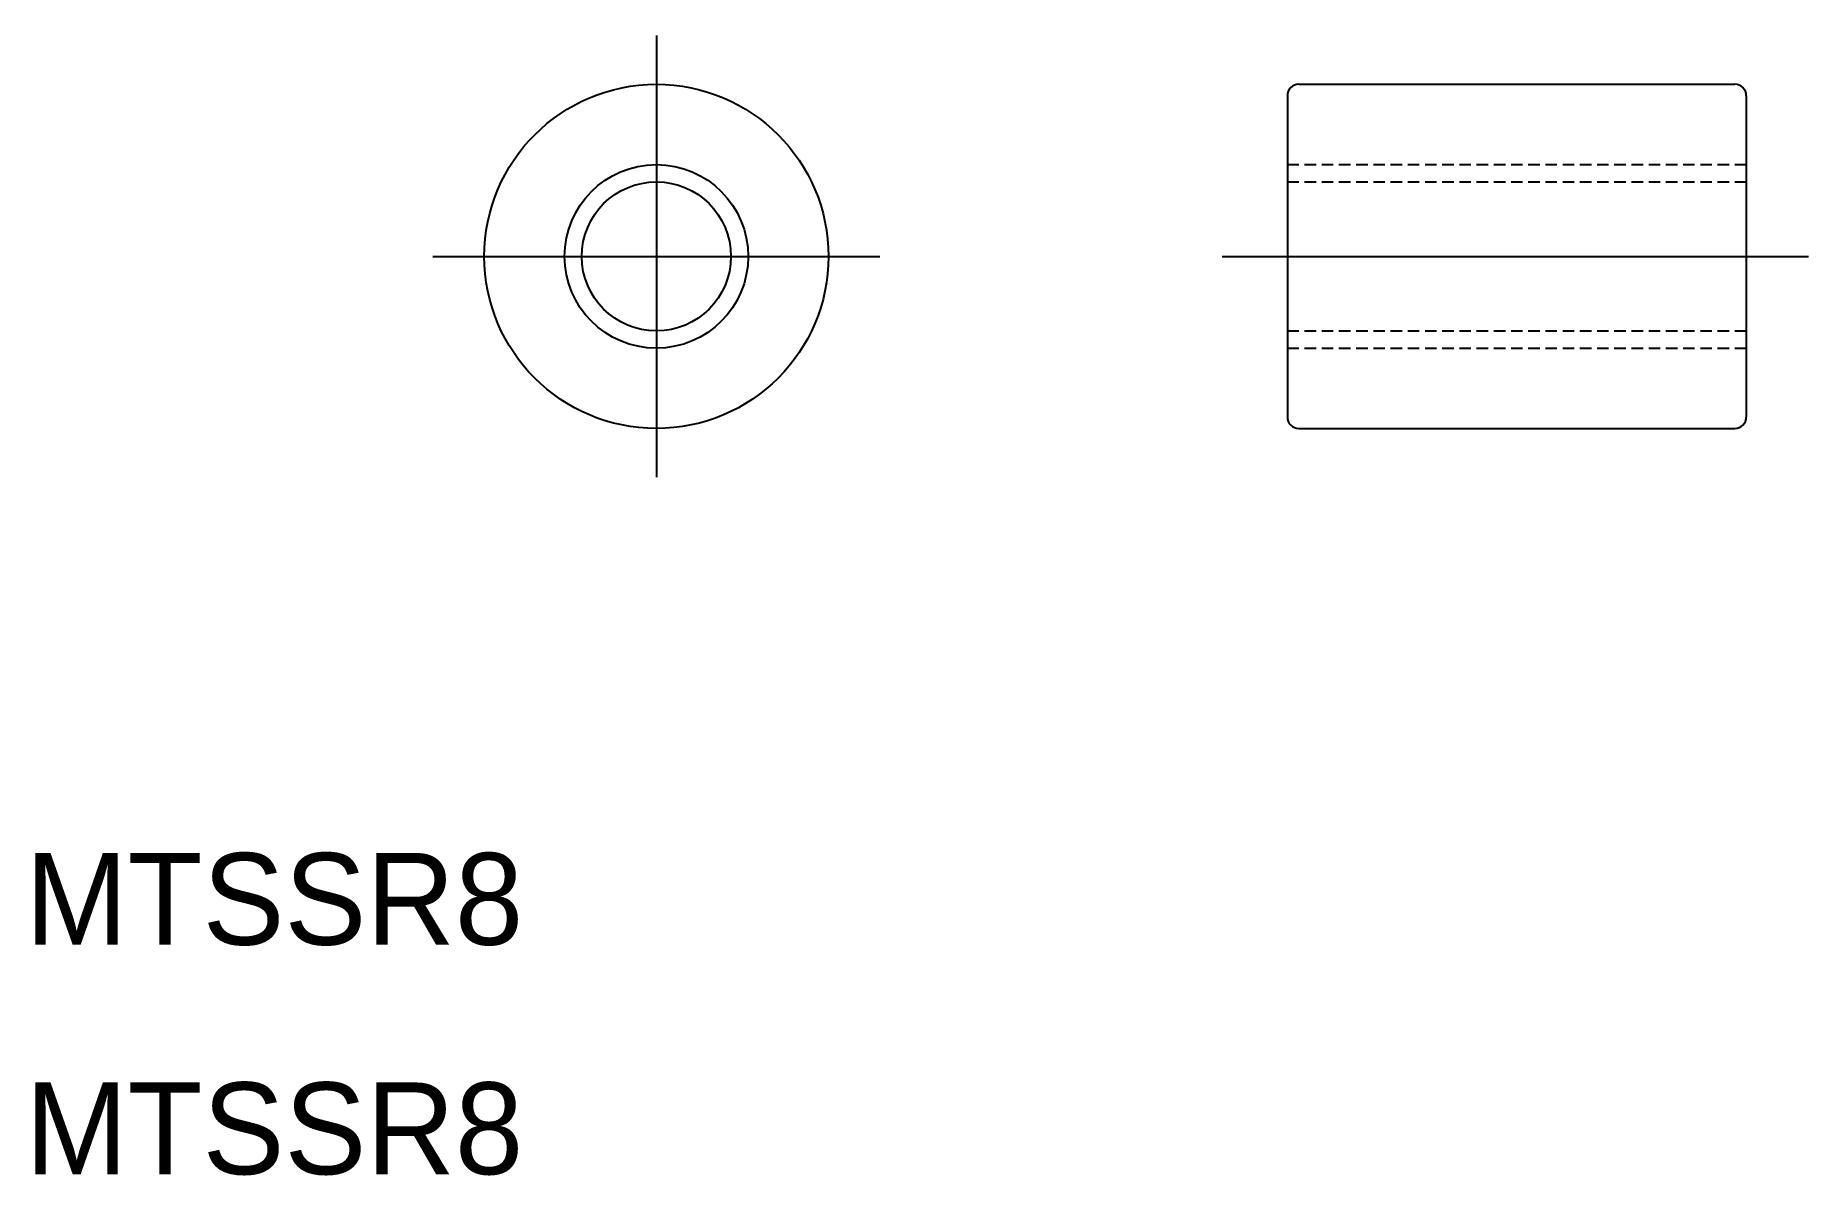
# Model space of a CAD drawing. Extents: x 10.4 to 87.7, y 9.9 to 59.6.
import ezdxf

# ---------------------------------------------------------------- set-up
doc = ezdxf.new("R2010")
doc.units = 0
doc.linetypes.add('CENTER', pattern=[50.8, 31.75, -6.35, 6.35, -6.35])
doc.linetypes.add('DASHED', pattern=[0.75, 0.5, -0.25])
doc.layers.get('0').update_dxf_attribs({"linetype": 'CONTINUOUS'})
doc.layers.add('CENTER', color=1, linetype='CENTER')

msp = doc.modelspace()

# ---------------------------------------------------------------- linework, layer by layer
at = {"color": 7, "linetype": 'CONTINUOUS'}
for p, q in [((65.5, 57.5), (84.5, 57.5)), ((65, 57), (65, 43)), ((85, 57), (85, 43)), ((65.5, 42.5), (84.5, 42.5))]:
    msp.add_line(p, q, dxfattribs=at)
at = {"color": 3, "linetype": 'DASHED'}
for p, q in [((65, 54), (85, 54)), ((65, 53.25), (85, 53.25)), ((65, 46.75), (85, 46.75)), ((65, 46), (85, 46))]:
    msp.add_line(p, q, dxfattribs=at)
at = {"color": 7, "linetype": 'CONTINUOUS'}
for radius in [7.5, 3.25]:
    msp.add_circle((37.5, 50), radius, dxfattribs=at)
at = {"color": 3, "linetype": 'CONTINUOUS'}
msp.add_circle((37.5, 50), 4, dxfattribs=at)
at = {"color": 7, "linetype": 'CONTINUOUS'}
for centre, start, end in [((65.5, 57), 90, 180), ((84.5, 57), 0, 90), ((65.5, 43), 180, 270), ((84.5, 43), 270, 0)]:
    msp.add_arc(centre, 0.5, start, end, dxfattribs=at)
at = {"layer": 'CENTER', "color": 1, "linetype": 'CENTER'}
for p, q in [((37.5, 59.628), (37.5, 40.372)), ((27.76, 50), (47.24, 50)), ((62.156, 50), (87.714, 50))]:
    msp.add_line(p, q, dxfattribs=at)

# ---------------------------------------------------------------- texts
at = {"color": 7, "linetype": 'CONTINUOUS'}
for p in [(10, 20), (10, 10)]:
    msp.add_text('MTSSR8', height=4, dxfattribs=at).set_placement(p)

doc.saveas('drawing.dxf')
